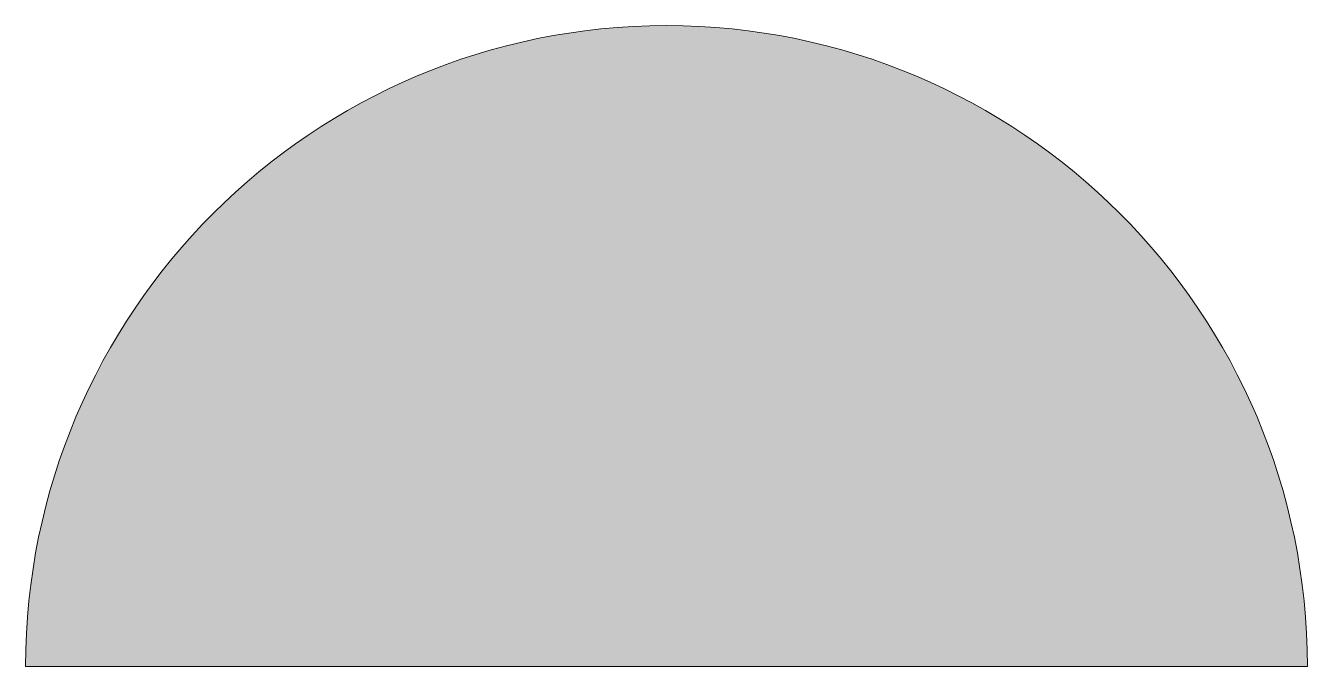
# Model space of a CAD drawing. Header units: metres. Extents: x -1.5 to 1.5, y 0 to 1.5.
import ezdxf

# ---------------------------------------------------------------- set-up
doc = ezdxf.new("R2010")
doc.units = ezdxf.units.M

msp = doc.modelspace()

# ---------------------------------------------------------------- hatches: boundary and pattern name
at = {"lineweight": 5}
h = msp.add_hatch(color=20, dxfattribs=at)
h.dxf.hatch_style = 1
h.paths.add_polyline_path([(1.5, 0, 1), (-1.5, 0)])

# ---------------------------------------------------------------- linework, layer by layer
at = {"color": 20, "lineweight": 5}
msp.add_line((-1.5, 0), (1.5, 0), dxfattribs=at)
msp.add_arc((0, 0), 1.5, 360, 180, dxfattribs=at)

doc.saveas('drawing.dxf')
